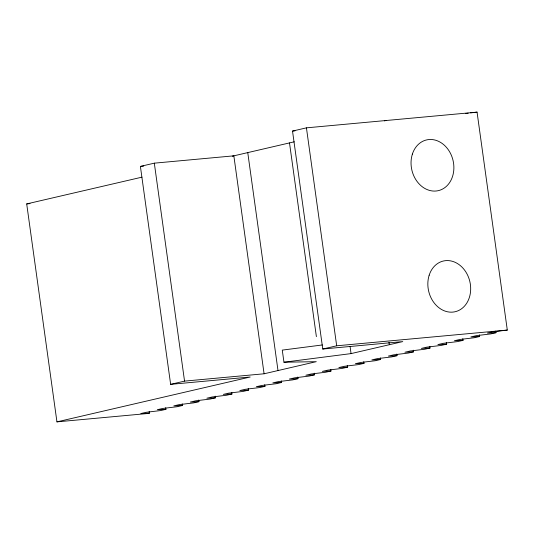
<?xml version="1.0" encoding="UTF-8"?>
<svg xmlns="http://www.w3.org/2000/svg" width="534" height="534" viewBox="0 0 534 534"><rect width="100%" height="100%" fill="white"/><g stroke="black" fill="none" stroke-linecap="round" stroke-linejoin="round"><path stroke-width="0.8" d="M170.64 384.346L184.55 381.116L264.083 373.787L233.845 155.835L154.313 163.164L140.395 166.394L170.64 384.346L250.172 377.017L56.944 421.873L26.7 203.921L141.984 177.154M322.376 344.957L282.272 350.11L283.954 362.219L351.058 353.601L402.769 341.593L322.763 349.029L292.519 131.077L306.436 127.846L477.056 112.127L507.3 330.079L492.802 331.828L487.429 333.076L496.046 332.695L495.812 331.04M232.297 156.195L294.274 141.804M384.387 120.884L385.969 120.517M322.763 349.029L336.68 345.798L507.3 330.079M264.083 373.787L316.268 361.672L283.954 362.219M149.193 411.507L149.42 413.162L148.031 413.483L56.944 421.873M165.7 407.676L165.927 409.331L160.681 410.546L146.183 412.295L140.809 413.543L149.42 413.162M182.207 403.844L182.434 405.5L177.188 406.714L162.683 408.463L157.316 409.711L165.927 409.331M198.715 400.013L198.942 401.661L193.695 402.883L179.19 404.632L173.824 405.88L182.434 405.5M215.215 396.181L215.442 397.83L210.196 399.052L195.698 400.8L190.331 402.049L198.942 401.661M231.723 392.35L231.95 393.999L226.703 395.22L212.205 396.969L206.838 398.217L215.442 397.83M248.23 388.518L248.457 390.167L243.21 391.389L228.712 393.137L223.339 394.386L231.95 393.999M264.737 384.687L264.964 386.336L259.718 387.557L245.219 389.306L239.846 390.548L248.457 390.167M281.238 380.855L281.471 382.504L276.218 383.726L261.727 385.475L256.353 386.716L264.964 386.336M297.745 377.024L297.972 378.673L292.725 379.894L278.227 381.643L272.854 382.885L281.471 382.504M314.252 373.193L314.479 374.841L309.233 376.063L294.735 377.812L289.361 379.053L297.972 378.673M330.753 369.361L330.987 371.01L325.733 372.231L311.242 373.98L305.869 375.222L314.479 374.841M347.26 365.53L347.494 367.178L342.241 368.4L327.743 370.149L322.376 371.39L330.987 371.01M363.767 361.698L364.001 363.347L358.748 364.568L344.25 366.311L338.883 367.559L347.494 367.178M380.275 357.867L380.502 359.516L375.255 360.737L360.757 362.479L355.384 363.727L364.001 363.347M396.782 354.035L397.009 355.684L391.762 356.899L377.264 358.648L371.891 359.896L380.502 359.516M413.283 350.204L413.516 351.853L408.263 353.067L393.765 354.816L388.398 356.065L397.009 355.684M429.79 346.366L430.024 348.021L424.77 349.236L410.272 350.985L404.906 352.233L413.516 351.853M446.297 342.534L446.524 344.19L441.278 345.405L426.779 347.153L421.406 348.402L430.024 348.021M462.804 338.703L463.031 340.358L457.785 341.573L443.287 343.322L437.913 344.57L446.524 344.19M479.305 334.871L479.539 336.527L474.285 337.742L459.794 339.49L454.421 340.739L463.031 340.358M496.046 332.695L490.793 333.91L476.295 335.659L470.928 336.907L479.539 336.527M465.781 113.482L468.198 113.195M470.614 112.901L477.056 112.127M292.519 131.077L294.995 130.843M141.223 166.314L143.706 166.087M26.7 203.921L30.011 203.614M388.979 342.241L389.326 344.717M350.05 346.332L351.058 353.601M306.436 127.846L336.68 345.798M289.501 142.912L316.388 336.647M247.756 152.604L278 370.556M154.313 163.164L184.55 381.116M429.176 275.197A26.032 21.146 76.9 0 0 452.832 312.103A26.032 21.146 76.9 0 0 465.768 271.826A26.032 21.146 76.9 0 0 429.176 275.197M412.375 154.106A26.032 21.146 76.9 0 0 436.024 191.018A26.032 21.146 76.9 0 0 448.967 150.735A26.032 21.146 76.9 0 0 412.375 154.106"/></g></svg>
